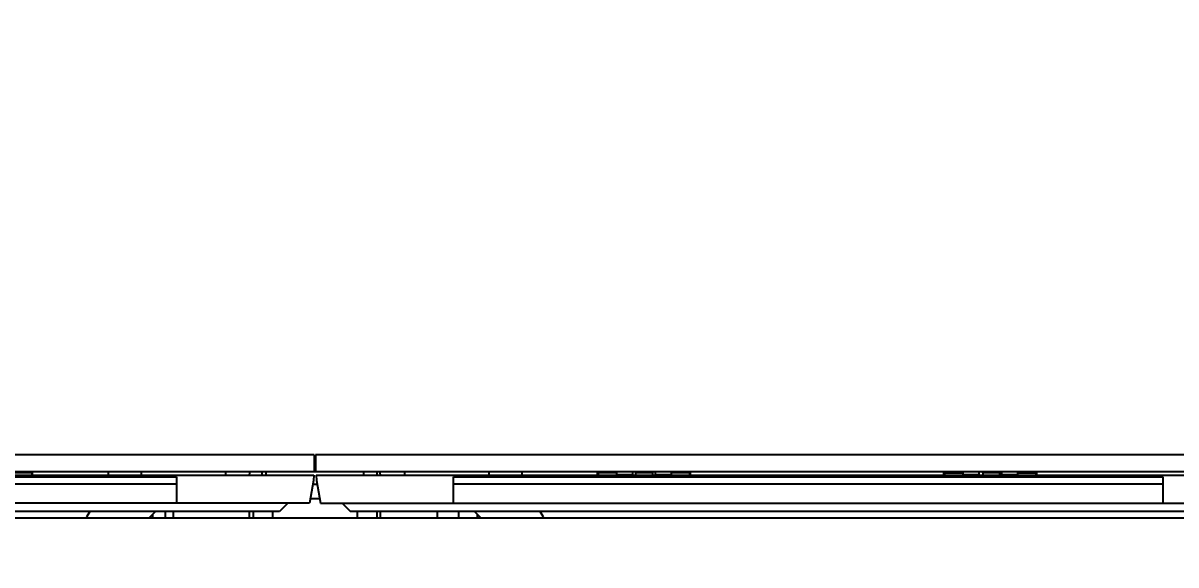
# Model space of a CAD drawing. Header units: millimetres. Extents: x -97344 to -49824, y -57049 to -40247.
# Drawn here: x -69574.2 to -69437.7, y -52790.9 to -52726.7 of the extents above; entities that cross this region are included whole.
import ezdxf

# ---------------------------------------------------------------- set-up
doc = ezdxf.new("R2010")
doc.units = ezdxf.units.MM
doc.header["$LTSCALE"] = 200
doc.header["$PDSIZE"] = -1
for name, color, linetype in [('02___PRT_ALL_AXES', 7, 'Continuous'), ('06___PRT_ALL_SURFS', 7, 'Continuous'), ('DIM', 3, 'Continuous'), ('LAY0011', 7, 'Continuous')]:
    doc.layers.add(name, color=color, linetype=linetype)
doc.styles.add('TSSD_Dimension', font='tssdeng.shx', dxfattribs={"width": 0.7, "bigfont": 'hztxt.shx'})
doc.dimstyles.new('TSSD_20_20', dxfattribs={"dimtxt": 60, "dimasz": 20, "dimexe": 20, "dimexo": 50, "dimgap": 20, "dimtad": 1, "dimdec": 0, "dimzin": 0, "dimdsep": 46, "dimtxsty": 'TSSD_Dimension', "dimblk": 'ARCHTICK', "dimcen": 0, "dimdle": 20, "dimclrt": 7, "dimadec": 0, "dimazin": 0, "dimtfac": 1, "dimtdec": 0, "dimtix": 1, "dimtmove": 2, "dimatfit": 3, "dimfxl": 1, "dimtolj": 1, "dimtzin": 0, "dimarcsym": 0})

# ---------------------------------------------------------------- blocks, each defined once
blk = doc.blocks.new('2250')
at = {"color": 7, "linetype": 'Continuous'}
for p, q in [((-45337.86, -64404.84), (-45577.42, -64404.84)), ((-45337.86, -64404.84), (-45337.86, -64406.84)), ((-45337.71, -64404.84), (-45337.71, -64406.84)), ((-45098.14, -64404.84), (-45337.71, -64404.84)), ((-45337.86, -64406.84), (-45577.21, -64406.84)), ((-45577.17, -64407.24), (-45337.93, -64407.24)), ((-45371.25, -64406.94), (-45373.53, -64406.94)), ((-45371.34, -64406.94), (-45371.34, -64407.24)), ((-45371.25, -64407.24), (-45371.25, -64406.94)), ((-45345.53, -64407.34), (-45345.51, -64406.84)), ((-45343.56, -64407.34), (-45343.56, -64406.84)), ((-45337.93, -64407.24), (-45337.97, -64407.85)), ((-45098.35, -64406.84), (-45337.71, -64406.84)), ((-45337.63, -64407.24), (-45337.59, -64407.85)), ((-45337.63, -64407.24), (-45098.39, -64407.24)), ((-45332, -64407.34), (-45332, -64406.84)), ((-45330.45, -64406.84), (-45330.45, -64407.34)), ((-45330.03, -64407.34), (-45330.05, -64406.84)), ((-45304.31, -64407.24), (-45304.31, -64406.94)), ((-45302.03, -64406.94), (-45304.31, -64406.94)), ((-45304.23, -64406.94), (-45304.23, -64407.24)), ((-45302.03, -64407.15), (-45302.03, -64406.84)), ((-45302.03, -64407.15), (-45301.91, -64407.19)), ((-45302.03, -64407.15), (-45300.18, -64407.15)), ((-45301.91, -64407.24), (-45301.91, -64407.19)), ((-45300.18, -64406.84), (-45300.18, -64407.15)), ((-45300.08, -64407.24), (-45300.18, -64407.15)), ((-45299.81, -64406.94), (-45299.81, -64407.24)), ((-45297.81, -64406.94), (-45299.81, -64406.94)), ((-45299.69, -64406.94), (-45299.69, -64406.84)), ((-45297.93, -64406.84), (-45297.93, -64406.94)), ((-45297.81, -64406.94), (-45297.81, -64407.24)), ((-45297.44, -64407.15), (-45297.54, -64407.24)), ((-45297.44, -64407.15), (-45297.44, -64406.84)), ((-45297.44, -64407.15), (-45295.59, -64407.15)), ((-45295.71, -64407.19), (-45295.59, -64407.15)), ((-45295.71, -64407.24), (-45295.71, -64407.19)), ((-45295.59, -64406.84), (-45295.59, -64407.15)), ((-45293.31, -64406.94), (-45295.59, -64406.94)), ((-45293.4, -64406.94), (-45293.4, -64407.24)), ((-45293.31, -64407.24), (-45293.31, -64406.94)), ((-45263.28, -64407.24), (-45263.28, -64406.94)), ((-45263.28, -64406.94), (-45261, -64406.94)), ((-45263.19, -64406.94), (-45263.19, -64407.24)), ((-45261, -64407.15), (-45261, -64406.84)), ((-45261, -64407.15), (-45260.87, -64407.2)), ((-45261, -64407.15), (-45259.15, -64407.15)), ((-45259.15, -64406.84), (-45259.15, -64407.15)), ((-45259.05, -64407.24), (-45259.15, -64407.15)), ((-45258.68, -64406.94), (-45258.68, -64407.24)), ((-45256.68, -64406.94), (-45258.68, -64406.94)), ((-45258.66, -64406.94), (-45258.66, -64406.84)), ((-45256.9, -64406.84), (-45256.9, -64406.94)), ((-45256.68, -64406.94), (-45256.68, -64407.24)), ((-45256.41, -64407.15), (-45256.51, -64407.24)), ((-45256.41, -64407.15), (-45256.41, -64406.84)), ((-45256.41, -64407.15), (-45254.56, -64407.15)), ((-45254.69, -64407.2), (-45254.56, -64407.15)), ((-45254.69, -64407.15), (-45254.69, -64407.24)), ((-45254.56, -64406.84), (-45254.56, -64407.15)), ((-45254.56, -64406.94), (-45252.28, -64406.94)), ((-45252.37, -64406.94), (-45252.37, -64407.24)), ((-45252.28, -64407.24), (-45252.28, -64406.94)), ((-45438.2, -64407.44), (-45354.2, -64407.44)), ((-45438.2, -64408.24), (-45354.2, -64408.24)), ((-45354.2, -64407.44), (-45354.2, -64410.54)), ((-45337.97, -64407.85), (-45338.45, -64410.54)), ((-45337.59, -64407.85), (-45337.11, -64410.54)), ((-45321.36, -64410.54), (-45321.36, -64407.44)), ((-45321.36, -64407.44), (-45237.36, -64407.44)), ((-45321.36, -64408.24), (-45237.36, -64408.24)), ((-45237.36, -64407.44), (-45237.36, -64410.54)), ((-45337.2, -64410.04), (-45338.36, -64410.04)), ((-45338.45, -64410.54), (-45354.2, -64410.54)), ((-45337.11, -64410.54), (-45188.2, -64410.54)), ((-45334.58, -64410.54), (-45333.58, -64411.54)), ((-45341.98, -64411.54), (-45576.71, -64411.54)), ((-45099.05, -64412.34), (-45576.51, -64412.34)), ((-45356.68, -64411.54), (-45357.48, -64412.34)), ((-45357.03, -64412.04), (-45357.18, -64412.04)), ((-45357.03, -64412.04), (-45357.03, -64412.34)), ((-45355.53, -64411.54), (-45355.53, -64412.34)), ((-45354.53, -64412.34), (-45354.53, -64411.54)), ((-45345.53, -64412.34), (-45345.53, -64411.54)), ((-45345.12, -64411.54), (-45345.12, -64412.34)), ((-45342.81, -64411.54), (-45342.81, -64412.34)), ((-45098.85, -64411.54), (-45333.58, -64411.54)), ((-45332.75, -64412.34), (-45332.75, -64411.54)), ((-45330.45, -64411.54), (-45330.45, -64412.34)), ((-45330.03, -64412.34), (-45330.03, -64411.54)), ((-45323.28, -64412.34), (-45323.28, -64411.54)), ((-45320.78, -64411.54), (-45320.78, -64412.34)), ((-45318.08, -64412.34), (-45318.88, -64411.54)), ((-45318.53, -64412.34), (-45318.53, -64412.04)), ((-45318.38, -64412.04), (-45318.53, -64412.04))]:
    blk.add_line(p, q, dxfattribs=at)
for centre, start, end in [((-45356.53, -64412.04), 165.0029, 180), ((-45319.03, -64412.04), 0, 14.9971)]:
    blk.add_arc(centre, 0.5, start, end, dxfattribs=at)
for centre, major_axis, ratio, start_param, end_param in [((-45337.78, -64407.34), (0, 6.3), 1, 1.491348, 1.545), ((-45355.38, -64416.97), (0, 10.62), 0.996166, 1.034134, 1.119749), ((-45320.18, -64416.97), (0, 10.62), 0.996166, -1.119749, -1.034134)]:
    blk.add_ellipse(centre, major_axis=major_axis, ratio=ratio, start_param=start_param, end_param=end_param, dxfattribs=at)
at = {"layer": '02___PRT_ALL_AXES', "color": 7, "linetype": 'Continuous'}
for p, q in [((-45362.28, -64406.84), (-45362.28, -64407.24)), ((-45358.38, -64406.84), (-45358.38, -64407.24)), ((-45348.38, -64406.84), (-45348.38, -64407.24)), ((-45327.18, -64406.84), (-45327.18, -64407.24)), ((-45317.18, -64406.84), (-45317.18, -64407.24)), ((-45313.28, -64406.84), (-45313.28, -64407.24))]:
    blk.add_line(p, q, dxfattribs=at)
at = {"layer": '06___PRT_ALL_SURFS', "color": 7, "linetype": 'Continuous'}
for p, q in [((-45354.2, -64410.54), (-45438.2, -64410.54)), ((-45340.98, -64410.54), (-45341.98, -64411.54))]:
    blk.add_line(p, q, dxfattribs=at)
at = {"layer": 'LAY0011', "color": 7, "linetype": 'Continuous'}
for p, q in [((-45098.35, -64406.84), (-45577.21, -64406.84)), ((-45337.59, -64408.34), (-45337.97, -64408.34))]:
    blk.add_line(p, q, dxfattribs=at)
blk = doc.blocks.new('*U1514')
at = {"layer": 'DIM', "color": 3}
blk.add_blockref('2250', (45347.11, 64440.65), dxfattribs=at)
blk = doc.blocks.new('*U1516')
at = {"layer": 'DIM', "color": 0, "linetype": 'ByBlock', "lineweight": -2, "transparency": 16777216}
blk.add_blockref('*U1514', (0, 0), dxfattribs=at)
blk = doc.blocks.new('_ArchTick')
at = {"color": 0, "linetype": 'ByBlock', "const_width": 0.5}
blk.add_lwpolyline([(-0.7071, -0.7071), (0.7071, 0.7071)], dxfattribs=at)
blk = doc.blocks.new('*D1537')
at = {"layer": 'Defpoints', "color": 0, "transparency": 16777216}
for p in [(-70012.08, -52777.89), (-69774.57, -52777.89), (-69539.67, -53430.31)]:
    blk.add_point(p, dxfattribs=at)
at = {"layer": 'DIM', "color": 0, "lineweight": -2, "transparency": 16777216}
for p, q in [((-70012.08, -53450.31), (-70012.08, -52757.89)), ((-69824.57, -52777.89), (-70032.08, -52777.89)), ((-69589.67, -53430.31), (-70032.08, -53430.31))]:
    blk.add_line(p, q, dxfattribs=at)
at = {"layer": 'DIM', "color": 0, "lineweight": -2, "transparency": 16777216, "xscale": 20, "yscale": 20, "zscale": 20}
for p, rotation in [((-70012.08, -52777.89), 90), ((-70012.08, -53430.31), 270)]:
    blk.add_blockref('_ArchTick', p, dxfattribs=dict(at, rotation=rotation))
at = {"layer": 'DIM', "color": 7, "transparency": 16777216, "insert": (-70062.08, -53104.1), "char_height": 60, "attachment_point": 5, "rotation": 90, "style": 'TSSD_Dimension'}
blk.add_mtext('\\A1;652', dxfattribs=at)
blk = doc.blocks.new('*D1602')
at = {"layer": 'Defpoints', "color": 0, "transparency": 16777216}
for p in [(-57789.66, -52343.76), (-69789.66, -52769.04), (-57789.66, -52769.04)]:
    blk.add_point(p, dxfattribs=at)
at = {"layer": 'DIM', "color": 0, "lineweight": -2, "transparency": 16777216}
for p, q in [((-69789.66, -52719.04), (-69789.66, -52323.76)), ((-57789.66, -52719.04), (-57789.66, -52323.76)), ((-69809.66, -52343.76), (-57769.66, -52343.76))]:
    blk.add_line(p, q, dxfattribs=at)
at = {"layer": 'DIM', "color": 0, "lineweight": -2, "transparency": 16777216, "xscale": 20, "yscale": 20, "zscale": 20, "rotation": 180}
blk.add_blockref('_ArchTick', (-69789.66, -52343.76), dxfattribs=at)
at = {"layer": 'DIM', "color": 0, "lineweight": -2, "transparency": 16777216, "xscale": 20, "yscale": 20, "zscale": 20}
blk.add_blockref('_ArchTick', (-57789.66, -52343.76), dxfattribs=at)
at = {"layer": 'DIM', "color": 7, "transparency": 16777216, "insert": (-63789.66, -52293.76), "char_height": 60, "attachment_point": 5, "style": 'TSSD_Dimension'}
blk.add_mtext('\\A1;12000', dxfattribs=at)

msp = doc.modelspace()

# ---------------------------------------------------------------- block references
at = {"layer": 'DIM', "color": 3}
msp.add_blockref('*U1516', (-69548.99, -52813.7), dxfattribs=at)

# ---------------------------------------------------------------- dimensions: what is measured, and where the dimension line sits
at = {"layer": 'DIM'}
dim = msp.add_linear_dim(base=(-57789.66, -52343.76), p1=(-69789.66, -52769.04), p2=(-57789.66, -52769.04), dimstyle='TSSD_20_20', dxfattribs=at)
dim.commit()
dim.dimension.update_dxf_attribs({"geometry": '*D1602', "text_midpoint": (-63789.66, -52293.76)})
at = {"layer": 'DIM', "color": 3}
dim = msp.add_linear_dim(base=(-70012.08, -52777.89), p1=(-69539.67, -53430.31), p2=(-69774.57, -52777.89), angle=90, dimstyle='TSSD_20_20', dxfattribs=at)
dim.commit()
dim.dimension.update_dxf_attribs({"geometry": '*D1537', "text_midpoint": (-70062.08, -53104.1)})

doc.saveas('drawing.dxf')
